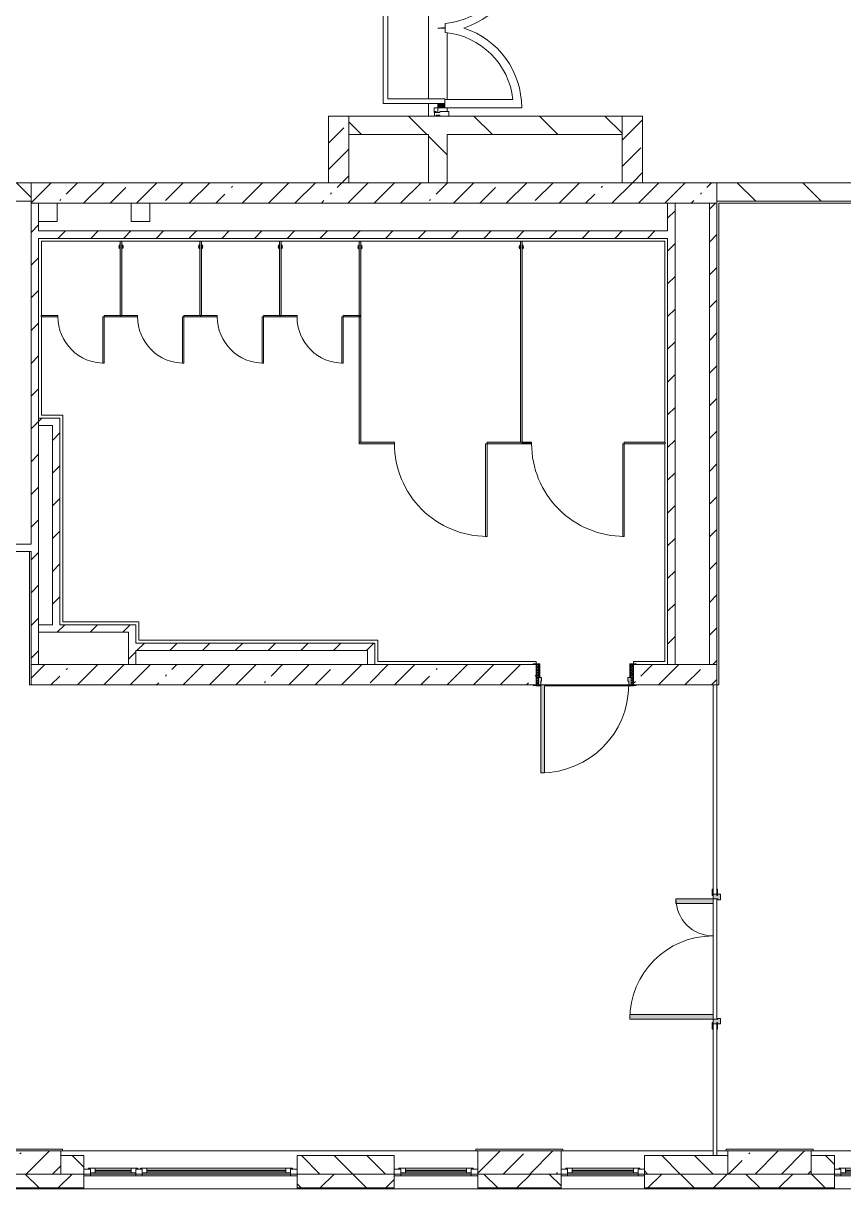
# Model space of a CAD drawing. Header units: millimetres. Extents: x 2623 to 211276, y -8553 to 29000.
# Drawn here: x 178392 to 187246, y -258 to 12321 of the extents above; entities that cross this region are included whole.
import ezdxf

# ---------------------------------------------------------------- set-up
doc = ezdxf.new("R2010")
doc.units = ezdxf.units.MM
for name, color, linetype, lineweight, true_color in [('A-DETL-GENF-10', 7, 'Continuous', 5, 0xe2e2e2), ('A-DETL-GENF-9', 7, 'Continuous', 5, 0xaaaaaa), ('A-DOOR-3', 7, 'Continuous', 5, 0xaaaaaa), ('A-DOOR-4', 7, 'Continuous', 5, 0xe2e2e2), ('A-DOOR-FRAM-3', 7, 'Continuous', 5, 0xe2e2e2), ('A-DOOR-FRAM-4', 7, 'Continuous', 5, 0xaaaaaa), ('A-FLOR-3', 7, 'Continuous', 5, 0xaaaaaa), ('A-GENM-4', 7, 'Continuous', 5, 0xe2ddcd)]:
    doc.layers.add(name, color=color, linetype=linetype, lineweight=lineweight, true_color=true_color)
for name, color, linetype, lineweight in [('A-DOOR-6', 7, 'Continuous', 5), ('A-GENM-1', 7, 'Continuous', 5), ('A-GLAZ-1', 7, 'Continuous', 5), ('A-GLAZ-CWMG-1', 7, 'Continuous', 5), ('A-WALL', 7, 'Continuous', 9), ('A-WALL-3', 7, 'Continuous', 5), ('I-WALL-3', 7, 'Continuous', 5), ('S-COLS-2', 7, 'Continuous', 5)]:
    doc.layers.add(name, color=color, linetype=linetype, lineweight=lineweight)
pattern_1 = [(45, (84266.1, 0), (-176.7767, 176.7767), [])]
pattern_2 = [(45, (84266.1, 0), (-285.1231, 285.1231), []), (45, (84551.2, 0), (-285.1231, 285.1231), [504.031, -100.806, 16.764, -84.042])]
pattern_3 = [(135, (84266.1, 0), (-353.5534, -353.5534), [])]

# ---------------------------------------------------------------- blocks, each defined once
blk = doc.blocks.new('BSC_Колонна _Прямоугольная - 250х900-23282983-3_1_1_птичка')
at = {"layer": 'S-COLS-2'}
h = blk.add_hatch(dxfattribs=at)
h.set_pattern_fill('FP_92', color=256, style=0, pattern_type=2)
h.set_pattern_definition([(45, (-99480, -25), (-285.1231, 285.1231), []), (45, (-99194.88, -25), (-285.1231, 285.1231), [504.031, -100.806, 16.764, -84.042])])
h.paths.add_polyline_path([(450, -125), (450, 125), (-450, 125), (-450, -125), (270, -125)])
for p, q in [((450, 125), (-450, 125)), ((-450, 125), (-450, -125)), ((450, -125), (450, 125)), ((-450, -125), (450, -125))]:
    blk.add_line(p, q, dxfattribs=at)
blk = doc.blocks.new('110_Дверь_СКБ_1Ст_Внутренняя1 - Д-7а_л__950x2100h_Туалет-V85-3_1_1_птичка')
at = {"layer": 'A-DOOR-3'}
h = blk.add_hatch(dxfattribs=at)
h.set_pattern_fill('FP_94', color=256, style=0, pattern_type=2)
h.set_pattern_definition([(135, (1776.41, 174.685), (-14.14214, -14.14214), []), (225, (1776.41, 174.685), (14.14214, -14.14214), [])])
h.paths.add_polyline_path([(537.5, 110), (512.5, 110), (512.5, -110), (537.5, -110)])
at = {"layer": 'A-DOOR-4'}
h = blk.add_hatch(color=256, dxfattribs=at)
h.paths.add_polyline_path([(487.5, 110), (487.5, 70), (477.5, 70), (477.5, 30), (512.5, 30), (512.5, 110)])
h.paths.add_polyline_path([(-462.5, 110), (-487.5, 110), (-487.5, 30), (-452.5, 30), (-452.5, 70), (-462.5, 70)])
at = {"layer": 'A-DOOR-FRAM-3'}
for points in [[(447.5, 1060), (447.5, 110), (487.5, 110), (487.5, 1060)], [(-542.5, 118), (-542.5, 110), (-472.5, 110), (-472.5, 118)], [(-472.5, 30), (-487.5, 30), (-487.5, -110), (-472.5, -110)], [(567.5, 118), (497.5, 118), (497.5, 110), (567.5, 110)], [(512.5, 30), (497.5, 30), (497.5, -110), (512.5, -110)], [(-542.5, -110), (-542.5, -118), (-472.5, -118), (-472.5, -110)], [(567.5, -110), (497.5, -110), (497.5, -118), (567.5, -118)]]:
    blk.add_hatch(color=256, dxfattribs=at).paths.add_polyline_path(points)
at = {"layer": 'A-DOOR-FRAM-4'}
h = blk.add_hatch(dxfattribs=at)
h.set_pattern_fill('FP_95', color=256, style=0, pattern_type=2)
h.set_pattern_definition([(45, (-346.384, 174.685), (-14.1421, 14.1421), []), (135, (-346.384, 174.685), (-14.1421, -14.1421), [])])
h.paths.add_polyline_path([(-487.5, 110), (-512.5, 110), (-512.5, -110), (-487.5, -110)])
at = {"layer": 'A-DOOR-3'}
for p, q in [((487.5, 1060), (447.5, 1060)), ((447.5, 1060), (447.5, 110)), ((487.5, 110), (487.5, 1060)), ((447.5, 110), (487.5, 110))]:
    blk.add_line(p, q, dxfattribs=at)
blk.add_arc((487.5, 110), 950, 90, 180, dxfattribs=at)
at = {"layer": 'A-DOOR-FRAM-4'}
for p, q in [((-472.5, 118), (-542.5, 118)), ((-542.5, 118), (-542.5, 110)), ((-542.5, 110), (-472.5, 110)), ((-487.5, 110), (-512.5, 110)), ((-512.5, 110), (-512.5, -110)), ((-462.5, 110), (-487.5, 110)), ((-487.5, 110), (-487.5, 30)), ((-487.5, -110), (-487.5, 110)), ((-472.5, 110), (-487.5, 110)), ((-487.5, 110), (-487.5, 109)), ((-487.5, 109), (-472.5, 109)), ((-487.5, 30), (-452.5, 30)), ((-472.5, 30), (-487.5, 30)), ((-487.5, 30), (-487.5, -110)), ((-472.5, 110), (-472.5, 118)), ((-472.5, 109), (-472.5, 110)), ((-472.5, -110), (-472.5, 30)), ((-462.5, 70), (-462.5, 110)), ((-452.5, 70), (-462.5, 70)), ((-452.5, 30), (-452.5, 70)), ((487.5, 70), (477.5, 70)), ((477.5, 70), (477.5, 30)), ((477.5, 30), (512.5, 30)), ((487.5, 110), (487.5, 70)), ((512.5, 110), (487.5, 110)), ((567.5, 118), (497.5, 118)), ((497.5, 118), (497.5, 110)), ((512.5, 110), (497.5, 110)), ((497.5, 110), (497.5, 109)), ((497.5, 110), (567.5, 110)), ((497.5, 109), (512.5, 109)), ((512.5, 30), (497.5, 30)), ((497.5, 30), (497.5, -110)), ((512.5, 30), (512.5, 110)), ((537.5, 110), (512.5, 110)), ((512.5, 110), (512.5, -110)), ((512.5, 109), (512.5, 110)), ((512.5, -110), (512.5, 30)), ((537.5, -110), (537.5, 110)), ((567.5, 110), (567.5, 118)), ((-472.5, -110), (-542.5, -110)), ((-542.5, -110), (-542.5, -118)), ((-542.5, -118), (-472.5, -118)), ((-512.5, -110), (-487.5, -110)), ((-487.5, -110), (-472.5, -110)), ((-472.5, -118), (-472.5, -110)), ((497.5, -110), (512.5, -110)), ((567.5, -110), (497.5, -110)), ((497.5, -110), (497.5, -118)), ((497.5, -118), (567.5, -118)), ((512.5, -110), (537.5, -110)), ((567.5, -118), (567.5, -110))]:
    blk.add_line(p, q, dxfattribs=at)
blk = doc.blocks.new('BSC_Колонна _Прямоугольная - 250х900-V87-3_1_1_птичка')
at = {"layer": 'S-COLS-2'}
h = blk.add_hatch(dxfattribs=at)
h.set_pattern_fill('FP_96', color=256, style=0, pattern_type=2)
h.set_pattern_definition([(45, (-94080, -25), (-285.1231, 285.1231), []), (45, (-93794.88, -25), (-285.1231, 285.1231), [504.031, -100.806, 16.764, -84.042])])
h.paths.add_polyline_path([(450, -125), (450, 125), (-450, 125), (-450, -125), (77, -125)])
for p, q in [((450, 125), (-450, 125)), ((-450, 125), (-450, -125)), ((450, -125), (450, 125)), ((-450, -125), (450, -125))]:
    blk.add_line(p, q, dxfattribs=at)
blk = doc.blocks.new('BSC_Колонна _Прямоугольная - 250х900-V88-3_1_1_птичка')
at = {"layer": 'S-COLS-2'}
h = blk.add_hatch(dxfattribs=at)
h.set_pattern_fill('FP_97', color=256, style=0, pattern_type=2)
h.set_pattern_definition([(45, (-102180, -25), (-285.1231, 285.1231), []), (45, (-101894.88, -25), (-285.1231, 285.1231), [504.031, -100.806, 16.764, -84.042])])
h.paths.add_polyline_path([(450, -125), (450, 125), (-450, 125), (-450, -125), (367, -125)])
for p, q in [((450, 125), (-450, 125)), ((-450, 125), (-450, -125)), ((450, -125), (450, 125)), ((-450, -125), (450, -125))]:
    blk.add_line(p, q, dxfattribs=at)
blk = doc.blocks.new('120_Окно_СКБ_2Ст_Фрамуга сверху - 120_Окно_СКБ_2Ст_2300х2500_h_ ДОО-19727959-3_1_1_птичка')
at = {"layer": 'A-GLAZ-1'}
for p, q in [((-1150, -127), (-1150, -57)), ((-1150, -57), (-1080, -57)), ((1150, -57), (-1150, -57)), ((-1080, -57), (-1080, -127)), ((-1080, -57), (1080, -57)), ((520, -87), (-1080, -87)), ((-1080, -87), (-1080, -127)), ((-1030, -137), (-1030, -87)), ((-1030, -107), (470, -107)), ((470, -117), (-1030, -117)), ((470, -137), (470, -87)), ((520, -127), (520, -57)), ((520, -57), (590, -57)), ((520, -127), (520, -87)), ((590, -57), (590, -127)), ((1080, -87), (590, -87)), ((590, -87), (590, -127)), ((640, -137), (640, -87)), ((640, -107), (1030, -107)), ((1030, -117), (640, -117)), ((1030, -137), (1030, -87)), ((1080, -127), (1080, -57)), ((1080, -57), (1150, -57)), ((1080, -127), (1080, -87)), ((1150, -57), (1150, -127)), ((-1080, -127), (-1150, -127)), ((-1150, -127), (-1100, -127)), ((-1080, -127), (-1100, -127)), ((-1100, -127), (-1100, -137)), ((-1100, -137), (540, -137)), ((540, -137), (-1100, -137)), ((590, -127), (520, -127)), ((540, -127), (520, -127)), ((540, -127), (570, -127)), ((540, -127), (570, -127)), ((540, -137), (540, -127)), ((590, -127), (570, -127)), ((570, -127), (570, -137)), ((570, -137), (1100, -137)), ((1100, -137), (570, -137)), ((1150, -127), (1080, -127)), ((1100, -127), (1080, -127)), ((1100, -127), (1150, -127)), ((1100, -137), (1100, -127))]:
    blk.add_line(p, q, dxfattribs=at)
blk = doc.blocks.new('120_Окно_СКБ_1Ст - 120_Окно_СКБ_1Ст 900х2500_h_ с форточкой-V90-3_1_1_птичка')
at = {"layer": 'A-GLAZ-1'}
for p, q in [((-450, -127), (-450, -57)), ((-450, -57), (-380, -57)), ((450, -57), (-450, -57)), ((-380, -57), (-380, -127)), ((380, -87), (-380, -87)), ((-380, -87), (-380, -127)), ((-330, -137), (-330, -87)), ((-330, -107), (330, -107)), ((330, -117), (-330, -117)), ((330, -137), (330, -87)), ((380, -127), (380, -57)), ((380, -57), (450, -57)), ((380, -127), (380, -87)), ((450, -57), (450, -127)), ((-380, -127), (-450, -127)), ((-450, -127), (-400, -127)), ((-380, -127), (-400, -127)), ((-400, -127), (-400, -137)), ((-400, -137), (400, -137)), ((400, -137), (-400, -137)), ((450, -127), (380, -127)), ((400, -127), (380, -127)), ((400, -127), (450, -127)), ((400, -137), (400, -127))]:
    blk.add_line(p, q, dxfattribs=at)
blk = doc.blocks.new('120_Окно_СКБ_1Ст - 120_Окно_СКБ_1Ст 900х2500_h_ с форточкой-22876038-3_1_1_птичка')
at = {"layer": 'A-GLAZ-1'}
for p, q in [((-450, -127), (-450, -57)), ((-450, -57), (-380, -57)), ((450, -57), (-450, -57)), ((-380, -57), (-380, -127)), ((380, -87), (-380, -87)), ((-380, -87), (-380, -127)), ((-330, -137), (-330, -87)), ((-330, -107), (330, -107)), ((330, -117), (-330, -117)), ((330, -137), (330, -87)), ((380, -127), (380, -57)), ((380, -57), (450, -57)), ((380, -127), (380, -87)), ((450, -57), (450, -127)), ((-380, -127), (-450, -127)), ((-450, -127), (-400, -127)), ((-380, -127), (-400, -127)), ((-400, -127), (-400, -137)), ((-400, -137), (400, -137)), ((400, -137), (-400, -137)), ((450, -127), (380, -127)), ((400, -127), (380, -127)), ((400, -127), (450, -127)), ((400, -137), (400, -127))]:
    blk.add_line(p, q, dxfattribs=at)
blk = doc.blocks.new('131_Сантехническая перегородка 7 - СП-1-V171-3_1_1_птичка')
at = {"layer": 'A-GENM-4'}
blk.add_hatch(color=256, dxfattribs=at).paths.add_polyline_path([(2166, 8), (-4, 8), (-4, -8), (2166, -8)])
at = {"layer": 'A-GENM-1'}
for p, q in [((2166, 8), (-4, 8)), ((-4, 8), (-4, -8)), ((2166, -8), (2166, 8)), ((-4, -8), (2166, -8))]:
    blk.add_line(p, q, dxfattribs=at)
at = {"layer": 'A-GENM-1', "flags": 128}
for points in [[(71, 8), (71, 9), (71, 9), (70, 9), (70, 10), (70, 10), (69, 11), (69, 11), (68, 12), (68, 12), (67, 12), (67, 13), (66, 13), (66, 13), (65, 14), (65, 14), (64, 14), (64, 14), (63, 14), (62, 15), (62, 15), (61, 15), (61, 15), (60, 15), (59, 15), (59, 15), (58, 15), (58, 15), (57, 15), (56, 15), (56, 15), (55, 15), (55, 15), (54, 14), (54, 14), (53, 14), (52, 14), (52, 13), (51, 13), (51, 13), (50, 13), (50, 12), (49, 12), (49, 11), (48, 11), (48, 11), (48, 10), (47, 10), (47, 9), (46, 9), (46, 8), (46, 8)], [(46, -8), (46, -9), (47, -9), (47, -9), (47, -10), (48, -10), (48, -11), (49, -11), (49, -12), (50, -12), (50, -12), (51, -13), (51, -13), (52, -13), (52, -14), (53, -14), (53, -14), (54, -14), (54, -14), (55, -15), (56, -15), (56, -15), (57, -15), (57, -15), (58, -15), (59, -15), (59, -15), (60, -15), (60, -15), (61, -15), (62, -15), (62, -15), (63, -15), (63, -14), (64, -14), (64, -14), (65, -14), (66, -13), (66, -13), (67, -13), (67, -13), (68, -12), (68, -12), (69, -11), (69, -11), (69, -11), (70, -10), (70, -10), (71, -9), (71, -9), (71, -8), (71, -8)]]:
    blk.add_lwpolyline(points, dxfattribs=at)
at = {"layer": 'A-GENM-1'}
for radius, start, end in [(24.6, 19.9113, 160.0887), (17.6, 45, 135), (17.6, 45, 135), (15.1, 45, 135), (24.6, 199.9113, 340.0887), (17.6, 225, 315), (17.6, 225, 315), (15.1, 225, 315)]:
    blk.add_arc((59, 0), radius, start, end, dxfattribs=at)
blk = doc.blocks.new('131_Сантехническая перегородка 6 - СП-1-V172-3_1_1_птичка')
at = {"layer": 'A-GENM-4'}
blk.add_hatch(color=256, dxfattribs=at).paths.add_polyline_path([(800, 8), (0, 8), (0, -8), (800, -8)])
at = {"layer": 'A-GENM-1'}
for p, q in [((800, 8), (0, 8)), ((0, 8), (0, -8)), ((800, -8), (800, 8)), ((0, -8), (800, -8))]:
    blk.add_line(p, q, dxfattribs=at)
at = {"layer": 'A-GENM-1', "flags": 128}
for points in [[(71, 8), (71, 9), (71, 9), (70, 9), (70, 10), (70, 10), (69, 11), (69, 11), (68, 12), (68, 12), (67, 12), (67, 13), (66, 13), (66, 13), (65, 14), (65, 14), (64, 14), (64, 14), (63, 14), (62, 15), (62, 15), (61, 15), (61, 15), (60, 15), (59, 15), (59, 15), (58, 15), (58, 15), (57, 15), (56, 15), (56, 15), (55, 15), (55, 15), (54, 14), (54, 14), (53, 14), (52, 14), (52, 13), (51, 13), (51, 13), (50, 13), (50, 12), (49, 12), (49, 11), (48, 11), (48, 11), (48, 10), (47, 10), (47, 9), (46, 9), (46, 8), (46, 8)], [(46, -8), (46, -9), (47, -9), (47, -9), (47, -10), (48, -10), (48, -11), (49, -11), (49, -12), (50, -12), (50, -12), (51, -13), (51, -13), (52, -13), (52, -14), (53, -14), (53, -14), (54, -14), (54, -14), (55, -15), (56, -15), (56, -15), (57, -15), (57, -15), (58, -15), (59, -15), (59, -15), (60, -15), (60, -15), (61, -15), (62, -15), (62, -15), (63, -15), (63, -14), (64, -14), (64, -14), (65, -14), (66, -13), (66, -13), (67, -13), (67, -13), (68, -12), (68, -12), (69, -11), (69, -11), (69, -11), (70, -10), (70, -10), (71, -9), (71, -9), (71, -8), (71, -8)]]:
    blk.add_lwpolyline(points, dxfattribs=at)
at = {"layer": 'A-GENM-1'}
for radius, start, end in [(24.6, 19.9113, 160.0887), (17.6, 45, 135), (17.6, 45, 135), (15.1, 45, 135), (24.6, 199.9113, 340.0887), (17.6, 225, 315), (17.6, 225, 315), (15.1, 225, 315)]:
    blk.add_arc((59, 0), radius, start, end, dxfattribs=at)
blk = doc.blocks.new('131_Сантехническая перегородка_Дверь МГН - СД-1-V173-3_1_1_птичка')
at = {"layer": 'A-GENM-4'}
for points in [[(-370, 8), (-370, -8), (10, -8), (10, 8)], [(1010, 8), (1010, -8), (1390, -8), (1390, 8), (1256, 8)]]:
    blk.add_hatch(color=256, dxfattribs=at).paths.add_polyline_path(points)
at = {"layer": 'A-DOOR-6'}
for p, q in [((10, 1008), (26, 1008)), ((10, 8), (10, 1008)), ((26, 8), (26, 1008)), ((10, 8), (26, 8))]:
    blk.add_line(p, q, dxfattribs=at)
blk.add_arc((10, 8), 1000, 360, 90, dxfattribs=at)
at = {"layer": 'A-GENM-1'}
for p, q in [((10, 8), (-370, 8)), ((-370, 8), (-370, -8)), ((10, -8), (10, 8)), ((1390, 8), (1010, 8)), ((1010, 8), (1010, -8)), ((1390, -8), (1390, 8)), ((-370, -8), (10, -8)), ((1010, -8), (1390, -8))]:
    blk.add_line(p, q, dxfattribs=at)
blk = doc.blocks.new('131_Сантехническая перегородка_Дверь 5 - СД-1-V174-3_1_1_птичка')
at = {"layer": 'A-GENM-4'}
for points in [[(70, 8), (70, -8), (250, -8), (250, 8)], [(750, 8), (750, -8), (930, -8), (930, 8)]]:
    blk.add_hatch(color=256, dxfattribs=at).paths.add_polyline_path(points)
at = {"layer": 'A-DOOR-6'}
for p, q in [((266, 508), (250, 508)), ((250, 8), (250, 508)), ((266, 8), (266, 508)), ((266, 8), (250, 8))]:
    blk.add_line(p, q, dxfattribs=at)
blk.add_arc((250, 8), 500, 360, 90, dxfattribs=at)
at = {"layer": 'A-GENM-1'}
for p, q in [((250, 8), (70, 8)), ((70, 8), (70, -8)), ((250, -8), (250, 8)), ((930, 8), (750, 8)), ((750, 8), (750, -8)), ((930, -8), (930, 8)), ((70, -8), (250, -8)), ((750, -8), (930, -8))]:
    blk.add_line(p, q, dxfattribs=at)
blk = doc.blocks.new('131_Сантехническая перегородка_Дверь МГН 2 - СД-1-V175-3_1_1_птичка')
at = {"layer": 'A-GENM-4'}
for points in [[(-430, 8), (-430, -8), (10, -8), (10, 8)], [(1010, 8), (1010, -8), (1110, -8), (1110, 8)]]:
    blk.add_hatch(color=256, dxfattribs=at).paths.add_polyline_path(points)
at = {"layer": 'A-DOOR-6'}
for p, q in [((10, 1008), (26, 1008)), ((10, 8), (10, 1008)), ((26, 8), (26, 1008)), ((10, 8), (26, 8))]:
    blk.add_line(p, q, dxfattribs=at)
blk.add_arc((10, 8), 1000, 360, 90, dxfattribs=at)
at = {"layer": 'A-GENM-1'}
for p, q in [((10, 8), (-430, 8)), ((-430, 8), (-430, -8)), ((10, -8), (10, 8)), ((1110, 8), (1010, 8)), ((1010, 8), (1010, -8)), ((1110, -8), (1110, 8)), ((-430, -8), (10, -8)), ((1010, -8), (1110, -8))]:
    blk.add_line(p, q, dxfattribs=at)
blk = doc.blocks.new('Дверь_Витражная_остекление_ - ВВ-7 остекление-32356329-3_1_1_птичка')
at = {"layer": 'A-DETL-GENF-10'}
blk.add_hatch(color=256, dxfattribs=at).paths.add_polyline_path([(-860, -20), (-860, -96), (-815, -96), (-815, -20)])
h = blk.add_hatch(color=256, dxfattribs=at)
h.paths.add_polyline_path([(865, -100), (900, -100), (900, -40), (910, -40), (910, -20), (865, -20), (865, -40)])
h.paths.add_polyline_path([(900, -880), (910, -880), (910, -140), (900, -140), (900, -833)])
at = {"layer": 'A-DETL-GENF-9'}
for p, q in [((-815, -20), (-860, -20)), ((-860, -96), (-860, -20)), ((-815, -20), (-860, -20)), ((-860, -20), (-860, -96)), ((865, -100), (865, -20)), ((865, -20), (865, -100)), ((910, -880), (910, -140)), ((910, -880), (910, -140)), ((910, -800), (900, -800)), ((910, -880), (900, -880)), ((900, -880), (910, -880))]:
    blk.add_line(p, q, dxfattribs=at)
at = {"layer": 'A-DOOR-3'}
for p, q in [((-910, 20), (-860, 20)), ((-910, -20), (-910, 20)), ((-860, 20), (-860, -20)), ((860, 20), (910, 20)), ((860, -20), (860, 20)), ((910, 20), (910, -20)), ((-860, -20), (-910, -20)), ((-860, -96), (-860, -20)), ((910, -20), (860, -20))]:
    blk.add_line(p, q, dxfattribs=at)
for centre, start, end in [((-860, -20), 354.5815, 0), ((860, -20), 180, 185.4185)]:
    blk.add_arc(centre, 860, start, end, dxfattribs=at)
blk = doc.blocks.new('Прямоугольный импост - Импост структурный с накладкой - 160мм Темный-32310142-3_1_1_птичка')
at = {"layer": 'A-GLAZ-CWMG-1'}
for p, q in [((-50, 0), (-50, 17)), ((-50, 17), (0, 17)), ((-40, 0), (-50, 0)), ((-40, -40), (-40, 0)), ((0, 0), (-10, 0)), ((-10, 0), (-10, -40)), ((0, 17), (0, 0)), ((-50, -140), (-50, -40)), ((-50, -40), (-40, -40)), ((-10, -40), (0, -40)), ((0, -40), (0, -140)), ((0, -140), (-50, -140))]:
    blk.add_line(p, q, dxfattribs=at)
blk = doc.blocks.new('110_Дверь_СКБ_2Ст - Д-5_п__в составе перегородки _не входит в спец__-32680317-3_1_1_птичка')
at = {"layer": 'A-DOOR-4'}
h = blk.add_hatch(color=256, dxfattribs=at)
h.paths.add_polyline_path([(712, -20), (712, 60), (652, 60), (652, 30), (662, 30), (662, -20)])
h.paths.add_polyline_path([(-628, 60), (-688, 60), (-688, -20), (-638, -20), (-638, 30), (-628, 30)])
for points in [[(-588, -420), (-588, -20), (-638, -20), (-638, -420)], [(662, -920), (662, -20), (612, -20), (612, -920)]]:
    blk.add_hatch(color=256, dxfattribs=at).paths.add_polyline_path(points)
at = {"layer": 'A-DOOR-FRAM-3'}
for points in [[(-673, 28), (-743, 28), (-743, 20), (-673, 20)], [(767, 28), (697, 28), (697, 20), (767, 20)], [(-673, -20), (-743, -20), (-743, -28), (-673, -28)], [(767, -20), (697, -20), (697, -28), (767, -28)]]:
    blk.add_hatch(color=256, dxfattribs=at).paths.add_polyline_path(points)
at = {"layer": 'A-DOOR-3'}
for p, q in [((-638, -20), (-588, -20)), ((-638, -420), (-638, -20)), ((-588, -20), (-588, -420)), ((612, -20), (662, -20)), ((612, -920), (612, -20)), ((662, -20), (662, -920)), ((-588, -420), (-638, -420)), ((662, -920), (612, -920))]:
    blk.add_line(p, q, dxfattribs=at)
for centre, radius, start, end in [((-638, -20), 400, 270, 0), ((662, -20), 900, 180, 270)]:
    blk.add_arc(centre, radius, start, end, dxfattribs=at)
at = {"layer": 'A-DOOR-FRAM-4'}
for p, q in [((-743, 28), (-673, 28)), ((-743, 20), (-743, 28)), ((-673, 20), (-743, 20)), ((-688, 60), (-628, 60)), ((-688, -20), (-688, 60)), ((-688, 20), (-673, 20)), ((-688, 19), (-688, 20)), ((-673, 19), (-688, 19)), ((-673, 28), (-673, 20)), ((-673, 20), (-673, 19)), ((-638, 30), (-638, -20)), ((-628, 30), (-638, 30)), ((-628, 60), (-628, 30)), ((652, 60), (712, 60)), ((652, 30), (652, 60)), ((662, 30), (652, 30)), ((662, -20), (662, 30)), ((697, 20), (697, 28)), ((697, 28), (767, 28)), ((697, 19), (697, 20)), ((697, 20), (712, 20)), ((767, 20), (697, 20)), ((712, 19), (697, 19)), ((712, 60), (712, -20)), ((712, 20), (712, 19)), ((767, 28), (767, 20)), ((-743, -20), (-673, -20)), ((-743, -28), (-743, -20)), ((-673, -28), (-743, -28)), ((-638, -20), (-688, -20)), ((-673, -20), (-673, -28)), ((712, -20), (662, -20)), ((697, -28), (697, -20)), ((697, -20), (767, -20)), ((767, -28), (697, -28)), ((767, -20), (767, -28))]:
    blk.add_line(p, q, dxfattribs=at)

msp = doc.modelspace()

# ---------------------------------------------------------------- hatches: boundary and pattern name
at = {"layer": 'A-WALL-3'}
h = msp.add_hatch(dxfattribs=at)
h.set_pattern_fill('FP_69', color=256, style=0, pattern_type=2)
h.set_pattern_definition([(135, (84266.1, 0), (-176.7767, -176.7767), [])])
h.paths.add_polyline_path([(205396.1, -100), (205696.1, -100), (205696.1, 100), (205396.1, 100)])
h.paths.add_polyline_path([(195896.1, -100), (195896.1, 100), (194996.1, 100), (194996.1, -100), (195202.8, -100)])
h.paths.add_polyline_path([(193338.4, -100), (194096.1, -100), (194096.1, 100), (193196.1, 100), (193196.1, -100)])
h.paths.add_polyline_path([(203596.1, -100), (203592.7, 100), (203096.1, 100), (203096.1, -100), (203592.7, -100)])
h.paths.add_polyline_path([(197696.1, -100), (197946.1, -100), (197946.1, 100), (197696.1, 100)])
h.paths.add_polyline_path([(200246.1, -100), (201296.1, -100), (201296.1, 100), (200246.1, 100)])
h.paths.add_polyline_path([(186896.1, -100), (187146.1, -100), (187146.1, 100), (186896.1, 100)])
h.paths.add_polyline_path([(189446.1, -100), (190496.1, -100), (190496.1, 100), (189446.1, 100)])
h.paths.add_polyline_path([(185996.1, -100), (185996.1, 100), (185096.1, 100), (185096.1, -100), (185880.8, -100)])
h.paths.add_polyline_path([(178796.1, -100), (179046.1, -100), (179046.1, 100), (178796.1, 100), (178796.1, 56.5)])
h.paths.add_polyline_path([(181346.1, -100), (182396.1, -100), (182396.1, 100), (181346.1, 100)])
h.paths.add_polyline_path([(176196.1, -100), (176996.1, -100), (176996.1, 100), (176196.1, 100)])
h = msp.add_hatch(dxfattribs=at)
h.set_pattern_fill('FP_71', color=256, style=0, pattern_type=2)
h.set_pattern_definition([(45, (84266.1, 0), (-353.5534, 353.5534), []), (135, (84266.1, 0), (-353.5534, -353.5534), [])])
h.paths.add_polyline_path([(208253.7, -250), (209346.1, -250), (209346.1, -100), (207996.1, -100), (207996.1, -250)])
h.paths.add_polyline_path([(204524.9, -250), (205696.1, -250), (205696.1, -100), (204496.1, -100), (204496.1, -250)])
h.paths.add_polyline_path([(194096.1, -250), (194096.1, -100), (193196.1, -100), (193196.1, -250), (193338.4, -250)])
h.paths.add_polyline_path([(192296.1, -250), (192296.1, -100), (191396.1, -100), (191396.1, -250), (191474, -250)])
h.paths.add_polyline_path([(194996.1, -250), (195896.1, -250), (195896.1, -100), (194996.1, -100)])
h.paths.add_polyline_path([(203596.1, -250), (203592.7, -100), (202196.1, -100), (202196.1, -250), (203592.7, -250)])
h.paths.add_polyline_path([(196796.1, -250), (197946.1, -250), (197946.1, -100), (196796.1, -100)])
h.paths.add_polyline_path([(200246.1, -250), (201296.1, -250), (201296.1, -100), (200246.1, -100)])
h.paths.add_polyline_path([(184196.1, -250), (184196.1, -100), (183296.1, -100), (183296.1, -250), (184016.4, -250)])
h.paths.add_polyline_path([(189609.6, -250), (190496.1, -250), (190496.1, -100), (189446.1, -100), (189446.1, -250)])
h.paths.add_polyline_path([(178796.1, -250), (179046.1, -250), (179046.1, -100), (177896.1, -100), (177896.1, -250), (178423.1, -250)])
h.paths.add_polyline_path([(185096.1, -250), (187146.1, -250), (187146.1, -100), (185096.1, -100)])
h.paths.add_polyline_path([(182396.1, -250), (182396.1, -100), (181346.1, -100), (181346.1, -250), (182152, -250)])
h.paths.add_polyline_path([(176558.7, -250), (176996.1, -250), (176996.1, -100), (176196.1, -100), (176196.1, -250)])
h.paths.add_polyline_path([(175296.1, -250), (175296.1, -100), (173476.1, -100), (173476.1, -250), (175160.4, -250)])
at = {"layer": 'I-WALL-3'}
h = msp.add_hatch(dxfattribs=at)
h.set_pattern_fill('FP_70', color=256, style=0, pattern_type=2)
h.set_pattern_definition(pattern_3)
h.paths.add_polyline_path([(182766.1, 10600), (182966.1, 10600), (182966.1, 11320), (182766.1, 11320), (182766.1, 11120)])
h.paths.add_polyline_path([(182766.1, 13220), (182966.1, 13220), (182966.1, 13400), (182766.1, 13400)])
h = msp.add_hatch(dxfattribs=at)
h.set_pattern_fill('FP_67', color=256, style=0, pattern_type=2)
h.set_pattern_definition(pattern_2)
h.paths.add_polyline_path([(181905.1, 10600), (181905.1, 11320), (181685.1, 11320), (181685.1, 10600)])
h = msp.add_hatch(dxfattribs=at)
h.set_pattern_fill('FP_70', color=256, style=0, pattern_type=2)
h.set_pattern_definition(pattern_3)
h.paths.add_polyline_path([(182766.1, 11120), (182766.1, 11320), (181905.1, 11320), (181905.1, 11120), (182152, 11120)])
h = msp.add_hatch(dxfattribs=at)
h.set_pattern_fill('FP_70', color=256, style=0, pattern_type=2)
h.set_pattern_definition(pattern_3)
h.paths.add_polyline_path([(184855.1, 11120), (184855.1, 11320), (182966.1, 11320), (182966.1, 11120), (184016.4, 11120)])
h = msp.add_hatch(dxfattribs=at)
h.set_pattern_fill('FP_67', color=256, style=0, pattern_type=2)
h.set_pattern_definition(pattern_2)
h.paths.add_polyline_path([(185075.1, 10600), (185075.1, 11320), (184855.1, 11320), (184855.1, 10600)])
h = msp.add_hatch(dxfattribs=at)
h.set_pattern_fill('FP_70', color=256, style=0, pattern_type=2)
h.set_pattern_definition(pattern_3)
h.paths.add_polyline_path([(189609.6, 10400), (191396.1, 10400), (191396.1, 10600), (189361.1, 10600), (189361.1, 10400), (189391.1, 10400)])
h.paths.add_polyline_path([(185880.8, 10400), (187911.1, 10400), (187911.1, 10600), (185876.1, 10600), (185876.1, 10400)])
h.paths.add_polyline_path([(174251.1, 10400), (174251.1, 10600), (173876.1, 10600), (173876.1, 10400), (174196.1, 10400)])
h.paths.add_polyline_path([(176216.1, 10400), (176776.1, 10400), (176776.1, 10600), (175651.1, 10600), (175651.1, 10400), (175706.1, 10400)])
h.paths.add_polyline_path([(178423.1, 10400), (178476.1, 10400), (178476.1, 10600), (177726.1, 10600), (177726.1, 10400), (177756.1, 10400)])
h = msp.add_hatch(dxfattribs=at)
h.set_pattern_fill('FP_67', color=256, style=0, pattern_type=2)
h.set_pattern_definition(pattern_2)
h.paths.add_polyline_path([(185876.1, 10380), (185876.1, 10600), (178476.1, 10600), (178476.1, 10380), (184016.4, 10380)])
h = msp.add_hatch(dxfattribs=at)
h.set_pattern_fill('FP_72', color=256, style=0, pattern_type=2)
h.set_pattern_definition(pattern_1)
h.paths.add_polyline_path([(178556.1, 5400), (178556.1, 10380), (178476.1, 10380), (178476.1, 5400)])
h = msp.add_hatch(dxfattribs=at)
h.set_pattern_fill('FP_72', color=256, style=0, pattern_type=2)
h.set_pattern_definition(pattern_1)
h.paths.add_polyline_path([(185346.1, 5400), (185426.1, 5400), (185426.1, 10380), (185346.1, 10380), (185346.1, 6593.4)])
h = msp.add_hatch(dxfattribs=at)
h.set_pattern_fill('FP_72', color=256, style=0, pattern_type=2)
h.set_pattern_definition(pattern_1)
h.paths.add_polyline_path([(185876.1, 5400), (185876.1, 10380), (185796.1, 10380), (185796.1, 5400)])
h = msp.add_hatch(dxfattribs=at)
h.set_pattern_fill('FP_72', color=256, style=0, pattern_type=2)
h.set_pattern_definition(pattern_1)
h.paths.add_polyline_path([(178556.1, 10000), (185346.1, 10000), (185346.1, 10080), (178556.1, 10080), (178556.1, 10064.1)])
h = msp.add_hatch(dxfattribs=at)
h.set_pattern_fill('FP_72', color=256, style=0, pattern_type=2)
h.set_pattern_definition(pattern_1)
h.paths.add_polyline_path([(178706.1, 7980), (178786.1, 7980), (178786.1, 8060), (178556.1, 8060), (178556.1, 7980)])
h = msp.add_hatch(dxfattribs=at)
h.set_pattern_fill('FP_72', color=256, style=0, pattern_type=2)
h.set_pattern_definition(pattern_1)
h.paths.add_polyline_path([(178786.1, 5830), (178786.1, 7980), (178706.1, 7980), (178706.1, 5830)])
h = msp.add_hatch(dxfattribs=at)
h.set_pattern_fill('FP_72', color=256, style=0, pattern_type=2)
h.set_pattern_definition(pattern_1)
h.paths.add_polyline_path([(176296.1, 6620), (176726.1, 6620), (176726.1, 6700), (176296.1, 6700)])
h.paths.add_polyline_path([(178423.1, 6620), (178476.1, 6620), (178476.1, 6700), (177676.1, 6700), (177676.1, 6620), (177706.1, 6620)])
h = msp.add_hatch(dxfattribs=at)
h.set_pattern_fill('FP_72', color=256, style=0, pattern_type=2)
h.set_pattern_definition(pattern_1)
h.paths.add_polyline_path([(179526.1, 5750), (179526.1, 5830), (178556.1, 5830), (178556.1, 5750)])
h = msp.add_hatch(dxfattribs=at)
h.set_pattern_fill('FP_72', color=256, style=0, pattern_type=2)
h.set_pattern_definition(pattern_1)
h.paths.add_polyline_path([(179526.1, 5400), (179606.1, 5400), (179606.1, 5830), (179526.1, 5830), (179526.1, 5750)])
h = msp.add_hatch(dxfattribs=at)
h.set_pattern_fill('FP_72', color=256, style=0, pattern_type=2)
h.set_pattern_definition(pattern_1)
h.paths.add_polyline_path([(182106.1, 5550), (182106.1, 5630), (179606.1, 5630), (179606.1, 5550), (180287.6, 5550)])
h = msp.add_hatch(dxfattribs=at)
h.set_pattern_fill('FP_72', color=256, style=0, pattern_type=2)
h.set_pattern_definition(pattern_1)
h.paths.add_polyline_path([(182152, 5400), (182186.1, 5400), (182186.1, 5630), (182106.1, 5630), (182106.1, 5400)])
h = msp.add_hatch(dxfattribs=at)
h.set_pattern_fill('FP_67', color=256, style=0, pattern_type=2)
h.set_pattern_definition(pattern_2)
h.paths.add_polyline_path([(185876.1, 5180), (185876.1, 5400), (184976.1, 5400), (184976.1, 5180), (185836.1, 5180)])
h.paths.add_polyline_path([(182152, 5180), (183926.1, 5180), (183926.1, 5400), (178476.1, 5400), (178476.1, 5180), (180287.6, 5180)])

# ---------------------------------------------------------------- linework, layer by layer
at = {"layer": 'A-FLOR-3'}
for p, q in [((182276.1, 13130), (182276.1, 11455)), ((182326.1, 11505), (182326.1, 13080)), ((182946.1, 12318.9), (182946.1, 12221.1)), ((182276.1, 11455), (182942.1, 11455)), ((182942.1, 11505), (182326.1, 11505)), ((182942.1, 11410), (182942.1, 11505)), ((183676.1, 11500), (182942.1, 11500)), ((182942.1, 11410), (183771.1, 11410)), ((178756.1, 10380), (178756.1, 10180)), ((179556.1, 10180), (179556.1, 10380)), ((179756.1, 10380), (179756.1, 10180)), ((187911.1, 10380), (185897.1, 10380)), ((185897.1, 10380), (185897.1, 5180)), ((178756.1, 10180), (178556.1, 10180)), ((179756.1, 10180), (179556.1, 10180)), ((182017.6, 9969), (178587.1, 9969)), ((178587.1, 9969), (178587.1, 9168)), ((183758.1, 9969), (182033.6, 9969)), ((185315.1, 9969), (183774.1, 9969)), ((185315.1, 7799), (185315.1, 9969)), ((178587.1, 9152), (178587.1, 8091)), ((178587.1, 8091), (178817.1, 8091)), ((178817.1, 8091), (178817.1, 5861)), ((185315.1, 5431), (185315.1, 7783)), ((178457.1, 5180), (178457.1, 6620)), ((178817.1, 5861), (179637.1, 5861)), ((179637.1, 5861), (179637.1, 5661)), ((179637.1, 5661), (182217.1, 5661)), ((182217.1, 5661), (182217.1, 5431)), ((182217.1, 5431), (183927.1, 5431)), ((183927.1, 5431), (183927.1, 5408)), ((184977.1, 5408), (184977.1, 5431)), ((184977.1, 5431), (185315.1, 5431)), ((178476.1, 5180), (178457.1, 5180)), ((183927.1, 5171), (183976.1, 5171)), ((184926.1, 5180), (184016.4, 5180)), ((184016.4, 5171), (184977.1, 5171)), ((185897.1, 5180), (185880.8, 5180)), ((177875.6, 170), (178815.6, 170)), ((178815.6, 170), (178815.6, 150)), ((183275.6, 150), (183275.6, 170)), ((183275.6, 170), (184215.6, 170)), ((184215.6, 170), (184215.6, 150)), ((185976.1, 150), (185976.1, 170)), ((185976.1, 170), (186916.1, 170)), ((186916.1, 170), (186916.1, 150))]:
    msp.add_line(p, q, dxfattribs=at)
for centre, radius, start, end in [((182866.1, 13130), 905, 288.14412, 2.53324), ((182866.1, 13130), 815, 275.6332, 356.48271), ((182866.1, 11410), 815, 6.34007, 84.3668), ((182866.1, 11410), 905, 360, 71.85588)]:
    msp.add_arc(centre, radius, start, end, dxfattribs=at)
at = {"layer": 'A-WALL'}
for p, q in [((181905.1, 11320), (181905.1, 11120)), ((184855.1, 11120), (184855.1, 11320)), ((178476.1, 10600), (178476.1, 10400)), ((182966.1, 10600), (182766.1, 10600)), ((185876.1, 10400), (185876.1, 10600)), ((178476.1, 5400), (178556.1, 5400)), ((185346.1, 5400), (185426.1, 5400)), ((185796.1, 5400), (185876.1, 5400)), ((185876.1, 5180), (185836.1, 5180)), ((185836.1, 100), (185876.1, 100)), ((178796.1, -100), (179046.1, -100)), ((179046.1, -100), (178796.1, -100)), ((181346.1, -100), (182396.1, -100)), ((182396.1, -100), (181346.1, -100)), ((185096.1, -100), (185996.1, -100)), ((185996.1, -100), (185096.1, -100)), ((186896.1, -100), (187146.1, -100)), ((187146.1, -100), (186896.1, -100)), ((177896.1, -250), (179046.1, -250)), ((181346.1, -250), (182396.1, -250)), ((183296.1, -250), (184196.1, -250)), ((185096.1, -250), (187146.1, -250)), ((177896.1, -253), (179046.1, -253)), ((181346.1, -253), (182396.1, -253)), ((183296.1, -253), (184196.1, -253)), ((185096.1, -253), (187146.1, -253))]:
    msp.add_line(p, q, dxfattribs=at)
at = {"layer": 'A-WALL-3'}
for p, q in [((179046.1, 100), (178796.1, 100)), ((179046.1, -258), (179046.1, 100)), ((182396.1, 100), (181346.1, 100)), ((181346.1, 100), (181346.1, -258)), ((182396.1, -258), (182396.1, 100)), ((185836.1, 100), (185096.1, 100)), ((185096.1, 100), (185096.1, -258)), ((185996.1, 100), (185876.1, 100)), ((187146.1, 100), (186896.1, 100)), ((187146.1, -258), (187146.1, 100)), ((179046.1, -100), (181346.1, -100)), ((182396.1, -100), (183296.1, -100)), ((183296.1, -100), (183296.1, -258)), ((184196.1, -258), (184196.1, -100)), ((184196.1, -100), (185096.1, -100)), ((187146.1, -100), (189446.1, -100)), ((176996.1, -258), (190496.1, -258))]:
    msp.add_line(p, q, dxfattribs=at)
at = {"layer": 'I-WALL-3'}
for p, q in [((182766.1, 11505), (182766.1, 13080)), ((182966.1, 12217.8), (182966.1, 11500)), ((182766.1, 11320), (182766.1, 11455)), ((182966.1, 11410), (182966.1, 11370)), ((185075.1, 11320), (181685.1, 11320)), ((181685.1, 11320), (181685.1, 10600)), ((185075.1, 10600), (185075.1, 11320)), ((181905.1, 11120), (182766.1, 11120)), ((181905.1, 10600), (181905.1, 11120)), ((182766.1, 11120), (182766.1, 10600)), ((182966.1, 10600), (182966.1, 11120)), ((182966.1, 11120), (184855.1, 11120)), ((184855.1, 11120), (184855.1, 10600)), ((182766.1, 10600), (177756.1, 10600)), ((187881.1, 10600), (182966.1, 10600)), ((177756.1, 10400), (178476.1, 10400)), ((178476.1, 10400), (178476.1, 6700)), ((178476.1, 10380), (185876.1, 10380)), ((178556.1, 10080), (178556.1, 10380)), ((185346.1, 10380), (185346.1, 10080)), ((185426.1, 5400), (185426.1, 10380)), ((185796.1, 10380), (185796.1, 5400)), ((185876.1, 2975), (185876.1, 10400)), ((185876.1, 10400), (187881.1, 10400)), ((185346.1, 10080), (178556.1, 10080)), ((178556.1, 5400), (178556.1, 10000)), ((178556.1, 10000), (185346.1, 10000)), ((185346.1, 10000), (185346.1, 5400)), ((178786.1, 8060), (178556.1, 8060)), ((178786.1, 5830), (178786.1, 8060)), ((178556.1, 7980), (178706.1, 7980)), ((178706.1, 7980), (178706.1, 5830)), ((178476.1, 6700), (177706.1, 6700)), ((177706.1, 6620), (178476.1, 6620)), ((178476.1, 6620), (178476.1, 5180)), ((178706.1, 5830), (178556.1, 5830)), ((179606.1, 5830), (178786.1, 5830)), ((179606.1, 5630), (179606.1, 5830)), ((178556.1, 5750), (179526.1, 5750)), ((179526.1, 5750), (179526.1, 5400)), ((182186.1, 5630), (179606.1, 5630)), ((179606.1, 5550), (182106.1, 5550)), ((179606.1, 5400), (179606.1, 5550)), ((182106.1, 5550), (182106.1, 5400)), ((182186.1, 5400), (182186.1, 5630)), ((183896.1, 5400), (178556.1, 5400)), ((185346.1, 5400), (185006.1, 5400)), ((185796.1, 5400), (185426.1, 5400)), ((178476.1, 5180), (183896.1, 5180)), ((185006.1, 5180), (185836.1, 5180)), ((185836.1, 5180), (185836.1, 2975)), ((185836.1, 1620), (185836.1, 2820)), ((185876.1, 2870), (185876.1, 1570)), ((185836.1, 1465), (185836.1, 100)), ((185876.1, 100), (185876.1, 1465)), ((178796.1, 150), (183296.1, 150)), ((184196.1, 150), (185836.1, 150)), ((185876.1, 150), (185996.1, 150)), ((186896.1, 150), (191396.1, 150))]:
    msp.add_line(p, q, dxfattribs=at)

# ---------------------------------------------------------------- block references
at = {"layer": 'A-DOOR-3'}
for name, p, rotation in [('Дверь_Витражная_остекление_ - ВВ-7 остекление-32356329-3_1_1_птичка', (182846.1, 12270), 89.99999999999993), ('110_Дверь_СКБ_1Ст_Внутренняя1 - Д-7а_л__950x2100h_Туалет-V85-3_1_1_птичка', (184463.6, 5290), 180), ('110_Дверь_СКБ_2Ст - Д-5_п__в составе перегородки _не входит в спец__-32680317-3_1_1_птичка', (185856.1, 2232.5), 270)]:
    msp.add_blockref(name, p, dxfattribs=dict(at, rotation=rotation))
at = {"layer": 'A-GENM-1'}
for name, p, rotation in [('131_Сантехническая перегородка 6 - СП-1-V172-3_1_1_птичка', (179446.7, 9968), 270.0000000000007), ('131_Сантехническая перегородка 6 - СП-1-V172-3_1_1_птичка', (180306.3, 9968), 270.0000000000007), ('131_Сантехническая перегородка 6 - СП-1-V172-3_1_1_птичка', (181166, 9968), 270.0000000000007), ('131_Сантехническая перегородка 7 - СП-1-V171-3_1_1_птичка', (182025.6, 9964.9), 269.9999999999999), ('131_Сантехническая перегородка 7 - СП-1-V171-3_1_1_птичка', (183766.1, 9964.9), 269.9999999999999), ('131_Сантехническая перегородка_Дверь 5 - СД-1-V174-3_1_1_птичка', (179515.6, 9160), 180), ('131_Сантехническая перегородка_Дверь 5 - СД-1-V174-3_1_1_птичка', (180375.6, 9160), 180), ('131_Сантехническая перегородка_Дверь 5 - СД-1-V174-3_1_1_птичка', (181235.6, 9160), 180), ('131_Сантехническая перегородка_Дверь 5 - СД-1-V174-3_1_1_птичка', (182095.6, 9160), 180), ('131_Сантехническая перегородка_Дверь МГН - СД-1-V173-3_1_1_птичка', (183407.6, 7791), 180), ('131_Сантехническая перегородка_Дверь МГН 2 - СД-1-V175-3_1_1_птичка', (184887.6, 7791), 180)]:
    msp.add_blockref(name, p, dxfattribs=dict(at, rotation=rotation))
at = {"layer": 'A-GLAZ-1', "rotation": 180}
for name, p in [('120_Окно_СКБ_2Ст_Фрамуга сверху - 120_Окно_СКБ_2Ст_2300х2500_h_ ДОО-19727959-3_1_1_птичка', (180196.1, -175)), ('120_Окно_СКБ_1Ст - 120_Окно_СКБ_1Ст 900х2500_h_ с форточкой-V90-3_1_1_птичка', (182846.1, -175)), ('120_Окно_СКБ_1Ст - 120_Окно_СКБ_1Ст 900х2500_h_ с форточкой-22876038-3_1_1_птичка', (184646.1, -175)), ('120_Окно_СКБ_2Ст_Фрамуга сверху - 120_Окно_СКБ_2Ст_2300х2500_h_ ДОО-19727959-3_1_1_птичка', (188296.1, -175))]:
    msp.add_blockref(name, p, dxfattribs=at)
at = {"layer": 'A-GLAZ-CWMG-1', "extrusion": (0, 0, -1), "rotation": 270.0000000000001}
msp.add_blockref('Прямоугольный импост - Импост структурный с накладкой - 160мм Темный-32310142-3_1_1_птичка', (-182846.1, 11320), dxfattribs=at)
at = {"layer": 'S-COLS-2'}
for name, p in [('BSC_Колонна _Прямоугольная - 250х900-V87-3_1_1_птичка', (178346.1, 25)), ('BSC_Колонна _Прямоугольная - 250х900-23282983-3_1_1_птичка', (183746.1, 25)), ('BSC_Колонна _Прямоугольная - 250х900-V88-3_1_1_птичка', (186446.1, 25))]:
    msp.add_blockref(name, p, dxfattribs=at)

doc.saveas('drawing.dxf')
